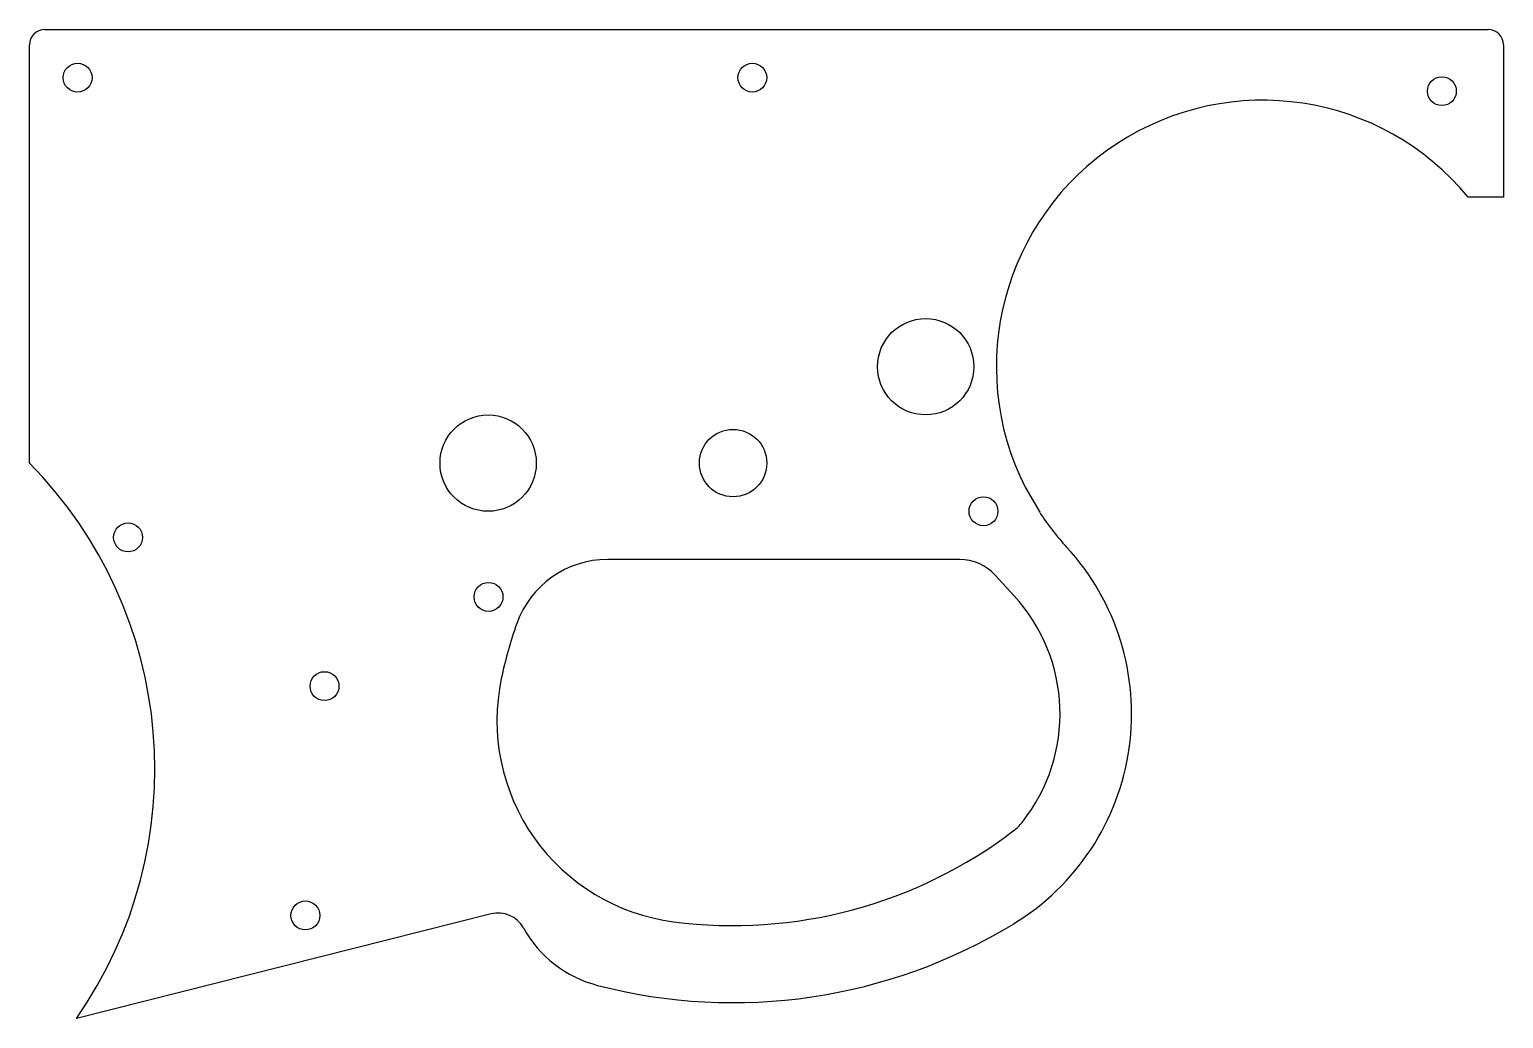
# Model space of a CAD drawing. Header units: millimetres. Extents: x -73 to 80, y -58 to 45.
import ezdxf

# ---------------------------------------------------------------- set-up
doc = ezdxf.new("R2010")
doc.units = ezdxf.units.MM

msp = doc.modelspace()

# ---------------------------------------------------------------- linework, layer by layer
at = {"color": 7, "linetype": 'Continuous', "lineweight": 25}
for p, q in [((-71.46, 45), (78.4, 45)), ((-73.06, 0), (-73.06, 43.4)), ((80, 43.4), (80, 27.6)), ((80, 27.6), (76.33, 27.6)), ((30.33, -2.5), (31.84, -5.11)), ((23.53, -10), (-13.03, -10)), ((27.21, -11.62), (29.17, -13.75)), ((-25.13, -46.79), (-68.19, -57.65))]:
    msp.add_line(p, q, dxfattribs=at)
for centre, radius in [((-68.06, 40), 1.5), ((2, 40), 1.5), ((73.6, 38.6), 1.5), ((20, 10), 5), ((-25.43, 0), 5), ((0, 0), 3.5), ((26, -5), 1.5), ((-62.82, -7.71), 1.5), ((-25.39, -13.89), 1.5), ((-42.42, -23.15), 1.5), ((-44.41, -46.95), 1.5)]:
    msp.add_circle(centre, radius, dxfattribs=at)
for centre, radius, start, end in [((-71.46, 43.4), 1.6, 90, 180), ((78.4, 43.4), 1.6, 0, 90), ((55, 10), 27.66, 39.5232, 206.8709), ((-105.29, -31.75), 45.25, 325.0896, 44.5701), ((55, 10), 27.66, 213.1291, 222.5925), ((15.83, -26.01), 25.55, 301.3236, 42.5925), ((-13.03, -20), 10, 90, 160.5223), ((23.53, -15), 5, 42.5925, 90), ((15.83, -26.01), 18.12, 321.507, 42.5925), ((20.2, -31.75), 45.25, 160.5223, 168.0226), ((-3.47, -26.73), 21.05, 168.0226, 262.6013), ((0, 0), 48, 262.6013, 307.3659), ((26.1, -34.18), 5, 307.3659, 321.507), ((-24.39, -49.7), 3, 29.0651, 104.1526), ((-10.96, -42.23), 12.37, 209.0651, 255.4557), ((0, 0), 56, 255.4557, 301.3236)]:
    msp.add_arc(centre, radius, start, end, dxfattribs=at)

doc.saveas('drawing.dxf')
